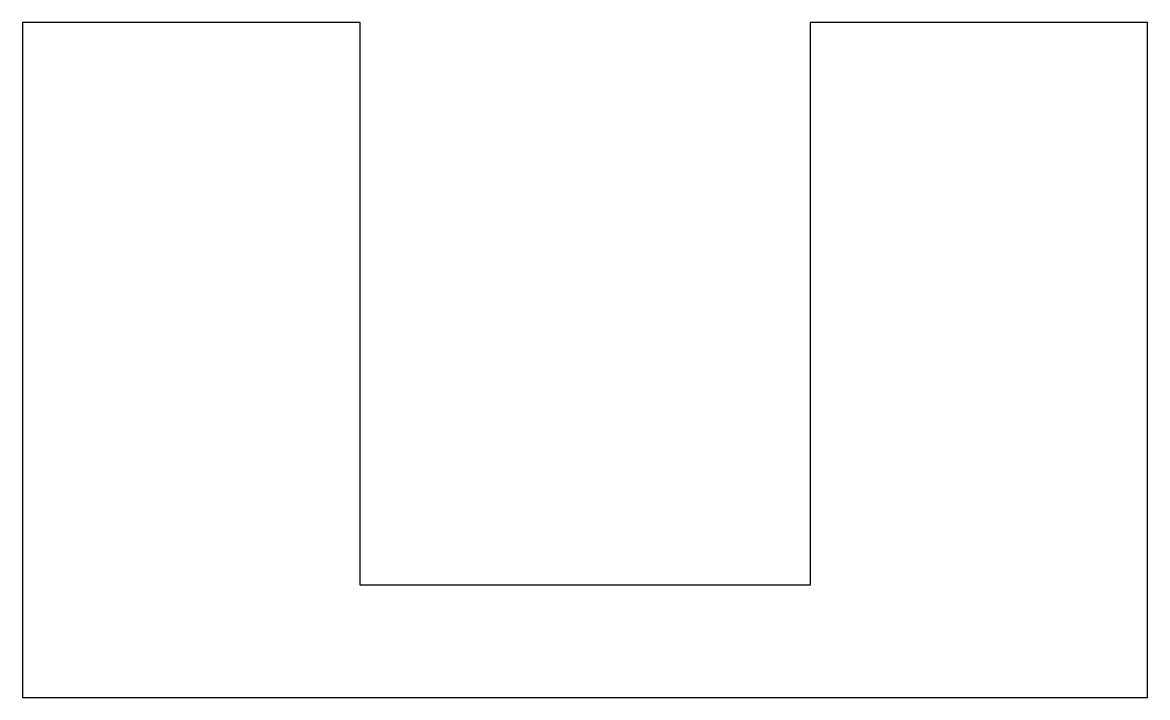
# Model space of a CAD drawing. Header units: millimetres. Extents: x 0 to 500, y 0 to 300.
import ezdxf

# ---------------------------------------------------------------- set-up
doc = ezdxf.new("R2010")
doc.units = ezdxf.units.MM
doc.layers.get('0').update_dxf_attribs({"linetype": 'CONTINUOUS'})

msp = doc.modelspace()

# ---------------------------------------------------------------- linework, layer by layer
msp.add_lwpolyline([(0, 0), (500, 0), (500, 300), (350, 300), (350, 50), (150, 50), (150, 300), (0, 300), (0, 0)])

doc.saveas('drawing.dxf')
